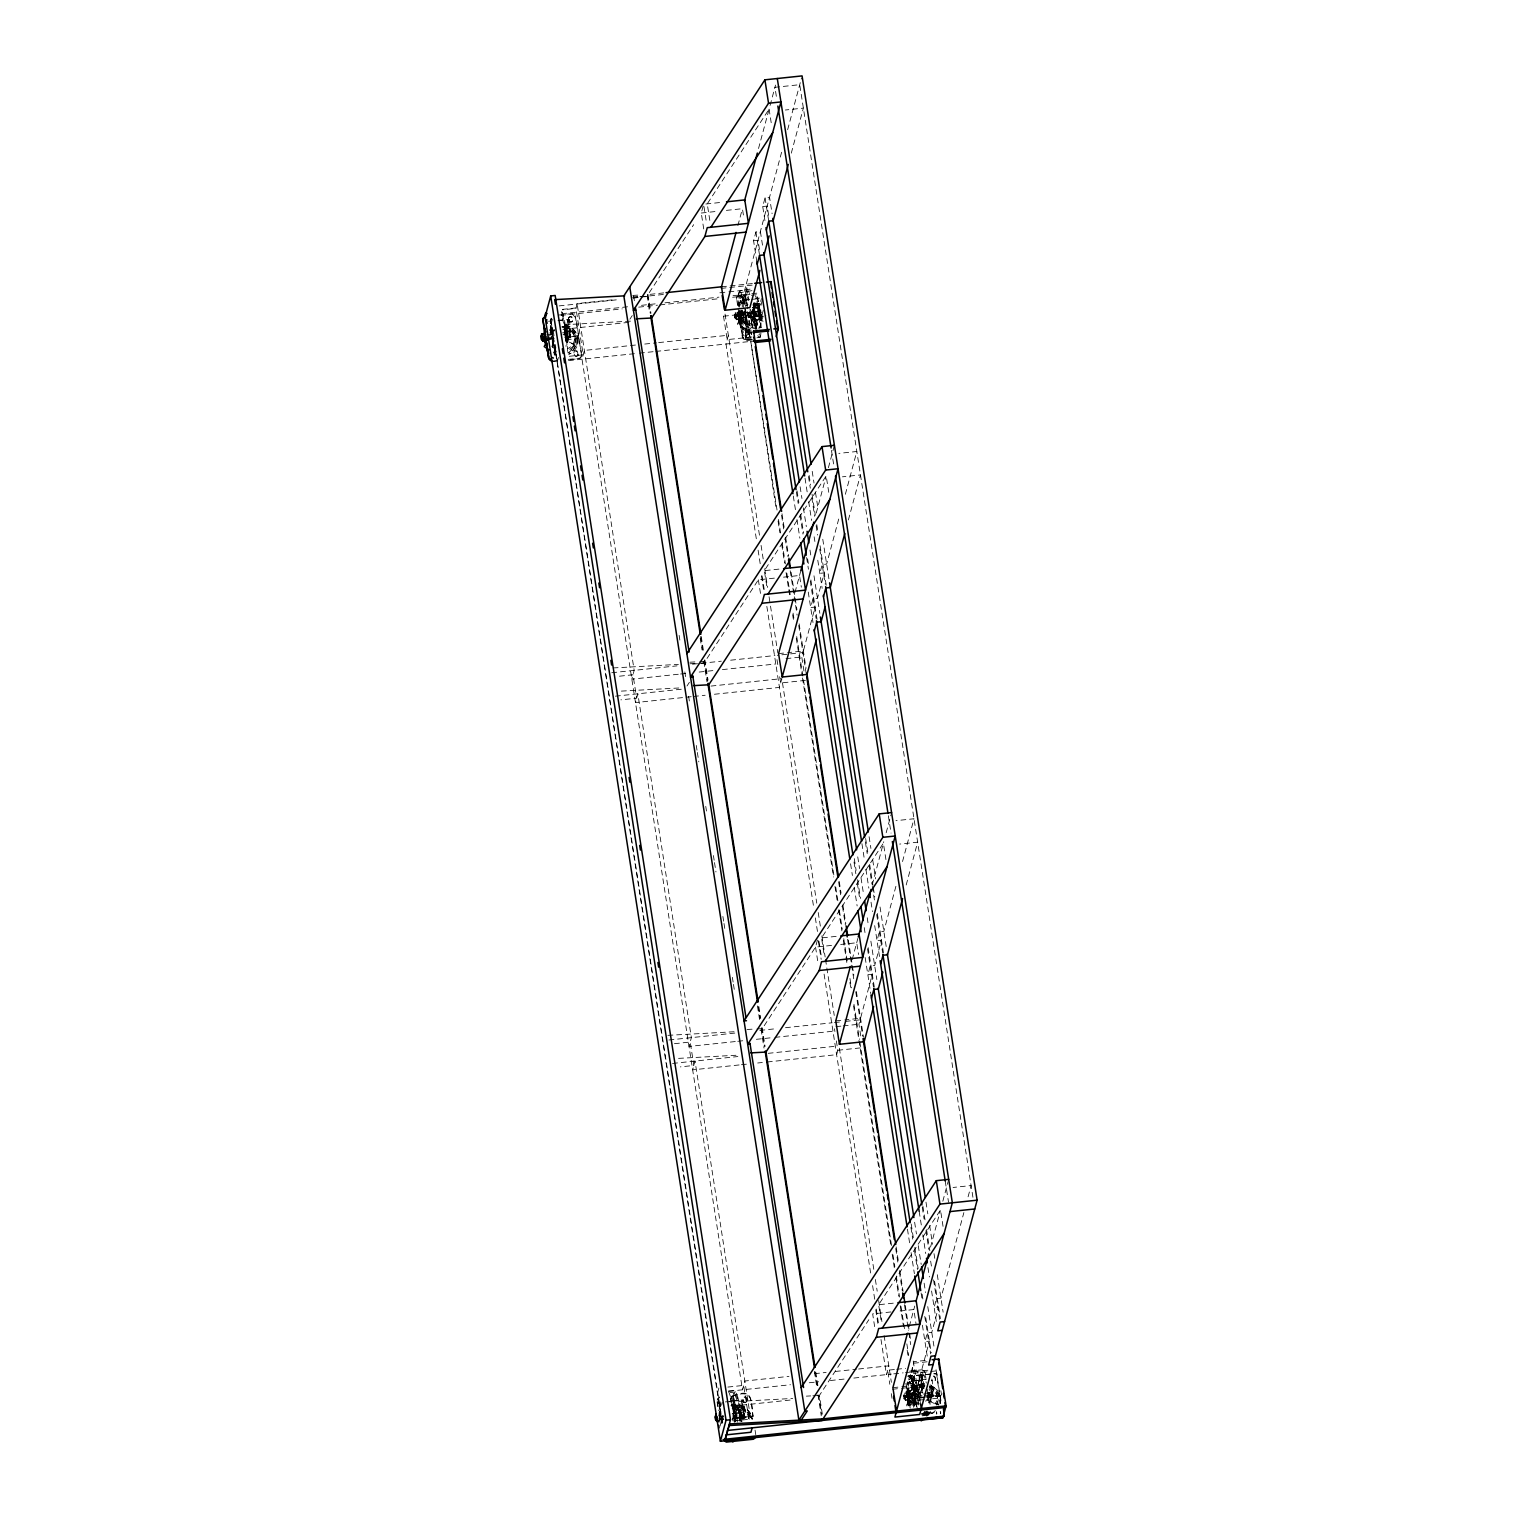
<?xml version="1.0" encoding="UTF-8"?>
<svg xmlns="http://www.w3.org/2000/svg" width="1518" height="1518" viewBox="0 0 1518 1518"><rect width="100%" height="100%" fill="white"/><g stroke="black" fill="none" stroke-linecap="round" stroke-linejoin="round"><path stroke-width="0.75" stroke-dasharray="5 3.75" d="M567.751 352.802A13.643 12.713 15 0 0 571.451 350.165L574.202 345.819L572.59 343.675L566.897 341.986L569.667 331.645L566.65 331.152L567.182 337.774L570.066 338.172L568.472 330.507M570.085 335.174L569.06 331.133A10.93 10.19 15 0 1 570.047 333.599L570.313 335.326A10.93 10.19 15 0 1 570.123 337.945L570.085 335.174L567.808 335.421L567.789 338.419L567.182 336.958M744.484 1417.527L743.744 1411.816L740.879 1411.588L741.41 1418.229L744.351 1418.381A10.93 10.19 15 0 0 744.541 1415.801L742.7 1410.962A13.643 12.713 15 0 0 733.592 1408.894L732.397 1400.697L743.403 1399.881L745.148 1410.962L742.795 1419.804M929.282 1393.543L929.832 1397.167L932.716 1397.566L931.122 1389.9M929.851 1396.351L930.439 1397.812L929.908 1391.19L932.185 1390.943L932.773 1397.338A10.93 10.19 15 0 0 932.963 1394.738L932.071 1390.602L929.301 1390.545M735.262 312.461L736.382 319.729L735.262 312.461L738.431 312.841L735.851 313.106L736.382 319.729L738.962 319.463L739 316.465M738.469 318.192L738.962 319.463L737.824 312.196L738.526 314.454M739.589 311.399L740.613 321.038L744.503 322.044L746.704 321.209L746.021 311.114M752.359 309.482L753.364 319.084L755.034 321.095C753.156 324.397 741.145 325.649 740.291 322.632L744.75 321.361L745.034 317.452M741.733 1416.218C748.26 1408.23 740.632 1424.396 740.879 1411.588L741.998 1418.856L741.847 1416.749M760.841 310.469L760.765 316.465L763.649 316.864M761.41 314.112L761.372 317.11L761.22 314.985M905.487 1397.452L905.449 1400.45L908.03 1400.184L908.068 1397.186L905.487 1397.452L904.918 1393.809L907.498 1393.543L904.33 1393.182M907.878 1398.059L908.03 1400.184L906.891 1392.917L907.65 1398.894L925.676 1397.015M916.075 1403.808L913.741 1395.251L914.367 1387.604A8.444 1.157 84 0 1 916.208 1392.082M564.222 335.592C564.715 317.926 563.88 338.704 567.561 337.015M566.973 336.18L567.239 333.41M734.94 314.795L735.566 318.287L735.205 317.395M735.3 317.812C736.382 320.791 735.869 312.31 734.541 314.207L735.091 318.325L734.902 315.175M735.699 318.097L735.642 316.503M738.014 313.467L760.613 311.114L738.203 313.486L738.811 317.338M737.995 313.884L737.995 314.852M738.678 317.774L738.792 316.826M760.404 311.532L760.29 312.499M719.304 1402.746A20.721 2.865 84 0 0 719.836 1415.592L719.968 1417.698M741.714 1417.186L741.847 1416.218M904.292 1396.18L905.449 1400.45L905.24 1399.046C902.868 1398.78 904.386 1390.886 904.785 1397.85M904.804 1394.644L905.164 1399.179L904.747 1398.23M907.745 1398.495L907.271 1394.378M739.095 311.266L740.613 321.038M758.317 309.236L758.639 315.08M719.722 1413.03L719.817 1417.015M722.075 1423.144L721.885 1415.744M735.281 1421.531L734.883 1414.169M908.162 1391.987L908.466 1397.831M737.369 312.082L737.482 315.251M738.716 311.93L738.83 315.099M741.543 321.019L740.746 311.304M720.367 1411.759L719.475 1416.863M721.79 1423.353L719.836 1412.385M740.044 1421.246L739.854 1413.846M924.652 1386.124L913.532 1387.794L915.449 1393.96L915.525 1402.537L909.548 1401.759L908.542 1390.981L907.897 1395.82M570.256 337.072L569.535 331.436M760.309 311.551L760.233 309.843M719.874 1415.516L720.576 1417.224M903.608 1394.909L904.083 1399.027L904.121 1394.738M930.154 1396.541L929.889 1392.803M932.925 1396.465L932.697 1392.993A10.93 10.19 15 0 0 931.729 1390.526L929.566 1401.38L936.758 1404.473M570.256 359.728L580.218 358.419L581.755 354.946M738.811 295.156L736.799 297.224L736.477 300.279M717.198 1400.184L719.437 1396.921M743.118 1414.359L743.289 1411.569A10.93 10.19 15 0 1 744.256 1414.055C744.522 1422.537 744.598 1414.415 740.841 1414.586M577.656 344.169L577.96 338.362M738.184 305.573A23.946 3.302 84 0 1 738.564 293.942L738.659 293.6M760.537 335.706L760.632 335.364A23.946 3.302 84 0 0 760.916 333.258M921.293 1414.738A16.508 15.389 15 0 0 924.139 1415.08L926.663 1414.985L926.834 1411.55M550.37 318.723L721.923 1422.081M552.078 327.926A8.444 1.157 84 0 0 551.717 328.211L551.072 335.858M551.717 328.211L551.565 328.723A8.444 1.157 84 0 0 551.622 335.649M554.791 355.478L555.664 352.745A18.33 2.524 84 0 0 555.986 349.064M558.055 320.734L567.827 319.824L564.924 335.478M568.491 319.103A1.992 1.86 15 0 1 570.161 317.034A1.992 1.86 15 0 1 572.419 318.685L572.647 320.165A1.992 1.86 15 0 1 570.977 322.233A1.992 1.86 15 0 1 568.719 320.583L568.662 317.888M557.239 361.815L558.415 357.432M558.188 320.241L569.174 319.425L566.176 333.239L567.979 341.569L575.758 344.984L572.666 351.227A15.275 14.25 15 0 1 568.529 354.168M565.626 334.947L565.55 332.916M566.84 334.396C568.719 339.311 573.178 331.55 567.125 332.954M612.058 299.881L577.087 303.581L575.967 308.382L562.457 309.824M567.979 341.569L570.939 330.507L569.231 319.634M574.202 345.819L574.905 343.182M575.891 345.819L576.498 343.542M577.96 355.022L577.751 352.897A1.992 1.86 15 0 0 575.493 351.246A1.992 1.86 15 0 0 573.804 353.296M581.394 356.711L579.515 358.21L568.111 359.405M663.708 292.898L647.37 294.625L649.571 313.031M701.847 210.831L703.612 204.247M737.881 225.594L742.131 209.731M758.526 148.517L769.474 107.721M770.081 105.444L775.527 85.065M736.799 297.224L738.659 295.725L750.063 294.511M738.564 293.942L740.31 290.488L750.879 289.046M756.837 261.817L753.573 240.736L755.926 231.95L760.385 231.476L762.928 247.889M764.92 220.603L762.719 206.543L765.072 197.757L769.55 197.283L772.093 213.677M736.135 314.928L734.655 316.958L738.071 317.015L738.033 315.44M739.19 305.232L740.594 300.45L749.854 299.141M740.518 305.175L741.809 300.583L749.342 299.653M751.581 334.681L744.655 290.166L745.831 285.782L748.013 299.805M781.599 152.255L746.249 284.208L748.81 300.602M787.633 129.732L801.485 78.101M738.716 314.643L738.678 316.826M751.6 333.96A15.275 14.25 15 0 1 746.685 331.968L737.691 324.435L740.48 313.771L744.503 312.879M744.199 301.835L743.991 299.691A1.992 1.86 15 0 0 741.733 298.04A1.992 1.86 15 0 0 740.044 300.109L740.291 301.589A1.992 1.86 15 0 0 742.549 303.239A1.992 1.86 15 0 0 744.218 301.171M737.691 324.435L742.264 311.228M751.922 332.48A13.643 12.713 15 0 1 747.539 330.696L739.494 325.175L741.676 315.858M739.38 324.435L744.56 311.038M791.295 153.147L803.364 108.12L785.337 110.017M741.391 310.089A16.508 15.389 15 0 0 738.905 320.336L739 320.943A16.508 15.389 15 0 0 749.456 333.22L749.683 334.833A1.992 1.86 15 0 1 748.013 336.901A1.992 1.86 15 0 1 745.755 335.25L745.547 333.106M742.473 310.127A19.924 2.751 84 0 0 743.554 320.374L744.067 323.619A19.924 2.751 84 0 0 748.374 334.169L748.716 332.954A19.924 2.751 84 0 0 748.222 313.144M748.374 334.169L749.247 331.436A18.33 2.524 84 0 0 748.791 313.22M751.315 310.848A8.444 1.157 84 0 0 751.846 316.56L752.074 317.945A8.444 1.157 84 0 0 753.896 322.404L754.029 321.892A8.444 1.157 84 0 0 753.63 312.063L753.421 310.697A8.444 1.157 84 0 0 753.194 309.444M753.896 322.404L754.256 312.404M758.431 309.862L761.429 298.61M762.226 300.602L759.702 310.203L762.131 320.336M760.499 314.643L760.385 311.949M763.193 321.209L760.499 320.678L763.269 310.336M761.562 320.241L762.738 315.82M760.632 335.364L759.968 337.527M794.996 592.399L800.46 572.001M816.248 513.046L825.963 476.785M828.392 467.715L834.407 445.305M803.952 671.032L801.77 656.971L802.946 652.569L777.292 655.283M838.714 519.042L826.646 564.089L822.187 564.563L819.834 573.349L824.293 572.874L817.481 598.282L813.022 598.756L810.669 607.542L815.128 607.067L803.364 650.994L787.595 652.664M845.355 494.28L856.816 451.491L838.809 453.389M848.391 519.953L860.459 474.925L842.452 476.823M816.134 944.898L817.898 938.314M717.71 1392.423L718.887 1388.021M717.426 1398.989L719.285 1397.471M719.209 1409.273L721.05 1402.442M719.342 1413.694L722.359 1402.442M719.228 1417.376L719.342 1416.408M720.974 1419.956L722.151 1415.535M720.006 1426.199L722.302 1417.622M721.98 1422.442L723.08 1418.305M730.575 1399.634L731.448 1396.902A19.924 2.751 84 0 1 735.775 1407.452L736.268 1410.677A19.924 2.751 84 0 1 737.35 1420.943M731.448 1396.902L731.126 1398.116A19.924 2.751 84 0 0 730.727 1404.795M732.966 1396.029C753.213 1387.338 750.841 1399.919 753.099 1416.047L732.321 1418.78M852.167 959.661L857.879 938.352M872.224 884.861L883.761 841.769M886.189 832.718L890.99 814.768M733.479 1408.913L732.397 1400.697M725.357 1401.911L742.036 1400.279L738.981 1412.12L740.272 1420.924M743.459 1400.07L740.348 1411.968L741.923 1421.645M836.361 1040.912L837.822 1050.266L836.646 1054.668L764.655 1062.258M742.245 1418.305L743.896 1412.101L742.074 1400.355M746.856 1401.266L746.647 1399.122A1.992 1.86 15 0 0 744.389 1397.471A1.992 1.86 15 0 0 742.7 1399.539L742.947 1401.038A1.992 1.86 15 0 0 745.186 1402.689A1.992 1.86 15 0 0 746.875 1400.621M860.763 1035.94L858.941 1024.233L860.118 1019.849L843.799 1021.557M895.905 886.322L883.837 931.35L879.377 931.824L877.024 940.61L881.484 940.135L874.672 965.543L870.212 966.017L867.86 974.803L872.319 974.328L860.535 1018.255L844.786 1019.925M902.527 861.541L914.007 818.752L895.981 820.669M906.189 884.975L917.65 842.186L899.624 844.084M909.282 1326.466L914.747 1306.049M930.534 1247.113L940.268 1210.852M942.83 1201.231L948.105 1181.554M906.853 1395.915L904.121 1396.162L904.728 1399.103M904.576 1397.053L904.576 1398.002L907.157 1396.769M905.107 1395.972L921.141 1394.283M907.783 1392.651L910.876 1381.304L925.316 1379.634M906.891 1405.972L909.548 1394.492L913.57 1393.581M906.758 1405.137L911.179 1392.272L914.462 1388.572A15.275 14.25 15 0 1 924.348 1385.801M908.561 1405.896L910.743 1396.579M908.447 1405.137L913.627 1391.74M914.367 1387.604L914.234 1388.116A8.444 1.157 84 0 0 914.633 1397.945L914.842 1399.311A8.444 1.157 84 0 0 916.663 1403.77L916.815 1403.258A8.444 1.157 84 0 0 916.417 1393.448M924.215 1386.389A19.924 2.751 84 0 0 919.889 1375.858L919.016 1378.572A18.33 2.524 84 0 0 919.87 1399.919M919.889 1375.858L919.566 1377.073A19.924 2.751 84 0 0 920.041 1396.864M920.344 1402.898L917.65 1385.061L929.414 1341.134L924.955 1341.608L927.327 1332.823L931.786 1332.349L938.579 1306.941L934.12 1307.396L936.473 1298.611L940.932 1298.156L963.873 1212.578M968.086 1196.81L971.103 1185.558L953.095 1187.455M921.407 1374.985L923.988 1390.052M923.665 1385.308L921.919 1385.839M921.919 1387.85L920.838 1379.653L921.806 1387.869M927.783 1396.237L928.788 1392.461L930.629 1400.962L938.428 1404.397M924.614 1411.474L924.31 1412.594A18.33 2.524 84 0 1 923.931 1413.182M940.686 1403.77L935.999 1369.388L941.103 1402.177M929.452 1392.67C929.054 1399.615 937.194 1391.323 929.775 1392.348M935.316 1410.62A15.275 14.25 15 0 1 926.17 1414.966L926.018 1412.29M926.132 1412.29L926.056 1414.985A15.275 14.25 15 0 1 920.667 1414.681M930.629 1400.962L933.589 1389.9L931.9 1379.027M928.295 1412.556L927.972 1413.77A19.924 2.751 84 0 1 925.392 1411.019M936.872 1405.213L937.574 1402.575M938.56 1405.213L939.168 1402.936A15.275 14.25 15 0 0 929.87 1386.446M739.171 314.966L741.448 309.862M719.817 1416.73L720.746 1413.96M908.238 1395.687C909.908 1388.363 917.27 1383.277 924.652 1383.676M551.091 330.032L551.641 328.476M555.512 353.296L555.114 354.263A19.924 2.751 84 0 0 555.436 344.586M752.738 307.471L758.032 307.718C760.746 311.551 762.586 321.797 754.522 320.583L755.395 331.322M566.024 337.3L565.569 332.575L566.119 340.336L566.195 333.505L564.43 329.026M760.48 314.321L760.992 315.82L738.564 318.211M739.778 1413.03L740.253 1417.755L739.209 1410.013L740.708 1416.749L739.911 1421.436M732.701 1415.345C746.173 1415.212 742.966 1410.753 732.131 1413.941L741.353 1413.068M741.524 1417.584L732.758 1418.552M922.868 1392.518L907.081 1394.188L907.688 1395.706M751.979 290.659L738.849 292.86L739.228 296.2L743.801 297.983L744.883 304.852M756.894 337.869L760.176 336.768L759.968 333.106M551.148 329.823C553.197 330.848 554.431 344.282 552.116 341.986M565.379 340.829L565.493 338.799M741.429 321.38L739.949 311.209M752.89 316.617L751.676 321.171L759.949 318.837L757.786 305.403A19.924 2.751 84 0 0 755.471 295.915M719.874 1412.214L721.031 1411.892M720.538 1411.379L720.462 1417.945M739.342 1410.013L733.232 1409.444L734.01 1420.848M908.314 1391.171L916.587 1388.837L915.373 1393.391M923.76 1387.983L921.559 1388.818L921.881 1396.769M927.517 1398.704L928.352 1400.393L927.498 1389.312M928.352 1400.393L928.864 1392.898M629.894 319.178L632.266 315.554M649.287 292.632L693.65 224.683M767.804 111.099L707.236 203.867L710.158 222.596M687.009 685.984L689.381 682.341M774.37 578.13L758.355 579.819L705.111 661.374L698.603 661.734M831.541 945.41L815.546 947.099L762.302 1028.635L755.774 1028.995M822.32 1414.169L819.416 1395.44L868.846 1319.711M744.636 335.952L747.976 334.795M565.872 340.62L564.203 326.712A19.924 2.751 84 0 0 561.869 317.224M740.082 1421.057L739.057 1410.355L733.175 1409.653L732.15 1408.249M550.009 330.696L551.812 329.159M739.114 322.651L737.995 318.571M908.181 1403.353L906.36 1393.277L909.491 1381.399L926.625 1379.046M745.585 305.763L747.976 304.435M564.449 328.324L565.512 326.731L561.983 326.731M925.392 1401.095L928.523 1400.013L928.295 1392.803M743.554 317.812L741.809 318.552A6.376 2.125 -8.8 0 0 738.962 320.64L762.169 318.192M731.221 1405.27C740.499 1402.594 751.448 1409.463 752.15 1419.273M909.737 1371.077L922.375 1369.748L925.164 1372.898M552.343 327.831C549.573 327.85 552.191 330.848 549.478 329.804M731.828 1406.712L736.268 1406.332A15.275 14.25 15 0 1 750.879 1419.026M733.536 1407.964L736.211 1407.85A13.643 12.713 15 0 1 749.266 1419.197M919.244 1385.858L921.824 1385.365M919.756 1387.319L924.652 1386.807M754.693 316.427C759.266 318.154 762.245 309.084 755.964 311.664M735.319 1418.191C739.892 1419.918 742.871 1410.848 736.591 1413.429M730.974 1405.744L735.983 1405.232A16.508 15.389 15 0 1 752.055 1418.666L752.207 1419.045M732.34 1406.408L736.477 1405.972A13.643 12.713 15 0 1 749.93 1419.804M732.758 1407.3L736.534 1406.92A12.391 11.556 15 0 1 748.735 1419.482M924.955 1385.858L921.198 1386.257A12.391 11.556 15 0 0 916.853 1406.01M926.663 1414.985L929.149 1414.548M911.388 1372.158L913.779 1371.779M919.908 1403.827L909.168 1404.586L909.358 1403.353L913.817 1402.063L914.102 1398.154M705.889 204L721.904 202.311M701.259 213.032L717.255 211.344M726.401 210.376L742.416 208.687L743.877 218.061M762.719 206.543L767.178 206.068L769.019 217.776M753.573 240.736L758.032 240.261L759.854 251.988M721.486 286.807L752.359 283.562M633.044 297.68L637.693 297.186M663.347 294.473L640.027 296.94L647.01 296.636M721.05 288.401L754.275 284.891M559.117 305.896L617.01 299.786M633.158 298.097L642.399 297.111M562.381 309.387L575.91 307.964L583.197 354.814L567.428 356.483M719.874 292.784L726.629 292.082M728.887 291.836L744.655 290.166M561.679 313.733L629.761 306.56M641.488 305.327L655.586 303.828M664.96 302.841L718.963 297.148M733.042 295.668L750.215 293.961M751.827 293.695L758.867 292.936M558.89 315.023L572.571 313.581L575.151 315.156L581.603 355.497M561.015 315.346L622.285 308.875M638.717 307.148L657.503 305.175M659.856 304.928L718.526 298.742M732.625 297.243L749.038 295.517M751.391 295.27L758.431 294.53M755.622 298.534L759.474 298.116M751.638 299.425L758.564 298.685M548.548 321.266L552.4 320.848M752.548 307.888L758.431 308.59M562.95 329.311L632.19 322.006M566.726 334.396L566.65 331.152L569.535 331.55M546.689 334.681L553.425 333.96M562.457 332.878L566.935 332.404L566.707 333.808M723.517 316.218L748.298 313.6M761.03 312.632L738.621 315.004L738.298 313.998M735.224 315.459L737.786 315.194M545.019 336.313L553.994 335.364M562.95 334.415L568.889 333.903M736.42 316.731L760.575 314.302L760.784 315.308M546.822 337.736L553.539 337.034M739.437 317.774L762.15 315.383M739.304 318.325L765.945 315.668M549.99 338.647L554.108 338.21M564.43 337.129L578.889 335.592L566.252 337.622M735.794 319.103L738.355 318.837M760.765 316.465L763.061 316.218M547.391 339.14L554.108 338.419M549.839 339.197L553.956 338.761M567.182 337.774L569.459 337.527M566.252 339.747L577.846 338.514C577.201 330.677 569.686 324.529 562.002 324.283M552.419 344.984L553.634 344.852M635.454 345.041L584.373 350.43L582.02 359.216L742.473 1389.805L744.826 1381.019L788.962 1376.371M644.752 344.055L656.364 342.84M658.679 342.594L728.355 335.231L726.002 344.017L756.628 540.769M751.941 337.015L727.179 339.634L723.156 313.865M750.309 339.292L744.826 339.615L742.264 335.82M752.454 339.615L744.674 340.184L742.435 337.641L736.572 298.42M552.173 361.094L559.004 360.373M552.021 361.645L558.852 360.923M568.51 360.639L637.048 353.409M639.401 353.163L653.48 351.664M655.833 351.417L752.074 341.265M765.281 570.559L781.296 568.87M783.516 577.163L799.512 575.493L801.352 587.2M778.582 653.613L785.337 652.892M611.754 672.74L677.028 665.852M692.512 664.22L721.335 661.184M730.651 660.197L774.958 655.529M619.496 676.193L633.006 674.77L636.649 698.185L620.9 699.855M786.001 658.641L801.77 656.971M678.28 674.258L631.83 679.153L634.182 670.368L577.087 303.581M680.595 674.011L687.559 673.29M699.172 672.057L713.118 670.595M722.397 669.609L775.812 663.973M615.397 696.174L682.303 689.115M710.993 686.079L780.935 678.698M805.413 680.387L780.631 683.005L779.531 675.984M691.221 696.705L635.473 702.587L637.845 693.802L691.373 1037.648L689.02 1046.433L735.452 1041.538M693.536 696.458L705.149 695.244M714.428 694.257L779.455 687.407L781.808 678.622L816.779 903.172M822.471 937.82L836.19 936.378M840.687 944.443L856.702 942.754L858.524 954.461M835.773 1020.874L842.528 1020.172M668.926 1040.001L736.553 1032.885M759.854 1030.418L776.191 1028.692M785.508 1027.705L832.149 1022.79M834.464 1022.544L842.111 1021.747M674.428 1043.701L690.197 1042.031L693.84 1065.465L680.33 1066.888M840.934 1026.13L834.16 1026.851L834.9 1031.538M843.173 1025.902L858.941 1024.233M737.786 1041.291L744.75 1040.551M756.362 1039.318L772.624 1037.61M774.939 1037.363L832.984 1031.234M672.569 1063.435L737.862 1056.547M768.165 1053.34L835.792 1046.225M837.822 1050.266L862.585 1047.667M739.114 1064.953L692.663 1069.848L695.016 1061.063L750.67 1418.514M741.429 1064.706L748.393 1063.966M757.691 1062.998L762.321 1062.505M879.586 1304.626L893.305 1303.165M890.952 1311.95L872.66 1313.886L874.842 1327.946M900.098 1311.002L913.817 1309.541L915.999 1323.601M925.259 1360.451L914.007 1361.646L910.8 1373.581L935.581 1370.982M814.502 1373.676L826.115 1372.443M835.393 1371.456L856.304 1369.255M858.619 1369.008L888.808 1365.839L886.455 1374.625L880.99 1339.483M913.589 1363.221L927.1 1361.798M727.881 1387.072L743.649 1385.403L748.754 1418.191M894.387 1369.521L887.632 1370.223L889.814 1384.283M896.645 1369.274L905.658 1368.325M728.963 1391.228L790.48 1384.739M809.246 1382.765L818.638 1381.778M830.365 1380.526L844.463 1379.046M853.856 1378.059L891.408 1374.094M893.76 1373.847L903.134 1372.86M905.487 1372.614L928.959 1370.128M907.878 1375.877L937.042 1373.695M907.726 1376.428L935.088 1373.543L937.669 1375.118M731.847 1396.275C753.326 1388.78 750.518 1399.16 752.947 1416.598M909.206 1377.566L911.863 1377.281L912.868 1378.686L914.31 1387.869L913.741 1389.425L908.257 1391.342L910.477 1404.605M892.888 1387.68L899.643 1386.959M901.882 1386.731L917.65 1385.061M732.947 1406.085L792.946 1399.748M892.451 1389.255L899.206 1388.534M901.464 1388.306L917.233 1386.636L916.056 1391.038L904.785 1392.215M732.606 1407.528L739.835 1407.3L735.091 1409.691L734.807 1413.619M923.399 1388.42L920.591 1387.205L919.168 1378.021L919.718 1376.465L923.039 1375.346L922.583 1372.367L916.189 1371.532M741.467 1412.233L743.896 1412.101M718.64 1415.231L719.987 1415.099M923.38 1394.055L931.559 1393.296M719.153 1416.199L723.725 1416.275M930.477 1394.814L932.754 1394.568M904.88 1398.647L904.007 1396.484M907.233 1397.376L929.642 1395.023M718.792 1418.438L723.289 1417.964M732.245 1417.015L741.22 1416.066L741.41 1417.072M742.036 1415.858L744.313 1415.63M921.255 1397.357L907.536 1398.913M923.494 1397.11L941.539 1395.004L940.837 1390.488M926.948 1397.072L941.388 1395.554M924.86 1397.452L910.876 1399.273A6.376 2.125 -8.8 0 0 908.03 1401.342L908.068 1401.645A16.508 15.389 15 0 0 908.789 1404.283M926.891 1397.243L938.655 1396.332A6.376 2.125 -8.8 0 1 940.515 1397.907L926.587 1399.387M732.454 1418.229L753.099 1416.047M904.861 1399.805L907.422 1399.539M929.832 1397.167L932.128 1396.939M719.38 1419.823L723.858 1419.349M732.359 1418.932L750.215 1417.395A6.376 2.125 -8.8 0 1 752.074 1418.969M924.272 1399.634L907.973 1401.038A16.508 15.389 15 0 1 919.415 1384.701L924.424 1384.169M747.444 1419.463L735.832 1420.677L733.763 1404.833L736.42 1418.514M924.917 1414.681L927.555 1414.396M758.867 308.401L760.499 320.678M565.132 329.558L566.897 341.986M759.854 319.008L758.772 315.972M746.458 321.835L744.484 311.228M751.353 340.07L745.509 340.203L743.099 337.11M728.469 1390.981L734.314 1390.868L736.723 1393.941M733.365 1409.235L734.712 1413.068M719.987 1412.044L721.05 1415.099M928.788 1399.729L927.84 1396.674M909.548 1401.759L908.618 1398.704M740.48 1420.772L738.659 1409.482L739.608 1421.284M632.778 295.403L639.306 295.042M632.949 296.978L637.617 296.712M639.951 296.598L646.953 296.219L648.015 294.568L650.937 313.315M633.006 297.395L637.674 297.13M564.335 324.738L632 321.057M689.893 662.209L696.42 661.848M613.063 667.939L678.394 664.391M690.064 663.764L704.048 663.005M621.374 691.107L682.037 687.825M747.065 1029.47L753.592 1029.109M667.92 1035.333L735.566 1031.671M678.565 1058.369L739.228 1055.086M806.362 1396.143L810.707 1395.915M812.889 1395.782L819.416 1395.44M729.684 1401.873L792.681 1398.457M753.535 303.657L755.85 304.207A13.643 12.713 15 0 1 760.48 305.156M924.917 1384.909L920.781 1385.346A13.643 12.713 15 0 0 914.329 1405.459M752.985 304.625L755.622 304.568A15.275 14.25 15 0 1 760.803 305.744M753.326 306.143L755.584 306.105A13.643 12.713 15 0 1 760.214 307.148M743.232 317.642L739.475 317.547M912.299 1398.344L908.542 1398.268M749.664 338.628L746.135 338.248L745.224 334.662L748.545 333.562L749.095 331.987L747.672 322.803L746.647 321.399L740.765 320.715L739.19 310.621M730.177 1392.442L733.687 1392.803L734.617 1396.408L731.278 1397.509L730.727 1399.065L731.809 1405.953M574.354 336.541L575.986 336.939A6.376 2.125 -8.8 0 1 577.865 338.514M755.584 302.974L761.049 304.093M572.419 314.15L575.929 318.116L581.546 354.206M735.035 313.79L735.433 314.909M741.239 1412.879L740.917 1414.264M930.117 1384.814L936.967 1389.653L940.591 1398.211A16.508 15.389 15 0 1 940.306 1403.581L940.629 1397.774M929.737 1386.959L933.589 1389.9M564.127 329.406L564.848 329.899A19.924 2.751 84 0 1 565.151 333.353M909.832 1401.418L915.715 1402.12L917.802 1410.412M721.107 1421.645L722.113 1422.954M929.035 1413.808L924.462 1412.044M754.161 311.854L754.446 307.945L758.905 306.655L759.095 305.422L753.194 305.63L757.254 332.081M740.784 322.746L739.361 318.438M929.566 1401.38L928.124 1397.072M909.851 1403.467L908.428 1399.141M553.064 342.726L554.013 344.377A8.444 1.157 84 0 1 552.173 339.918M744.37 295.877L745.262 297.319M746.116 321.645L747.008 323.106M552.514 342.954L553.406 344.415M921.255 1386.902L922.147 1388.363M913.438 1376.579L914.329 1378.04M732.833 1407.964L733.725 1409.406M561.66 311.778L562.514 313.486M753.289 308.04L754.085 311.304M734.769 314.264L735.129 315.991M753.763 304.34L755.888 305.156A12.391 11.556 15 0 1 760.101 306.029M570.939 330.507L567.087 327.546A15.275 14.25 15 0 0 561.907 326.389M745.148 1410.962L741.296 1408.002A15.275 14.25 15 0 0 733.479 1406.882M923.058 1385.934L922.185 1383.79L922.564 1388.666M760.708 311.645L760.916 312.651M738.374 317.679L738.165 316.674M929.851 1396.01L929.547 1395.023M577.903 338.059L577.922 338.818A16.508 15.389 15 0 1 569.136 354.225M928.542 1392.955L928.693 1396.712L927.991 1392.822M735.433 314.776L735.68 316.541M735.186 317.547L735.035 316.37M904.5 1395.478L904.652 1396.655M972.924 1197.266L799.72 84.685L774.939 87.304L776.761 99.031M831.466 450.353L834.008 466.747M888.353 815.735L891.047 833.078M945.24 1181.137L948.522 1202.218M769.095 109.125L771.637 125.52M828.752 492.306L826.19 475.912L764.351 570.654L767.273 589.401M885.943 859.586L883.381 843.173L821.523 937.915L824.445 956.663M943.039 1226.373L940.496 1209.979L878.637 1304.721L881.56 1323.449M812.206 471.339L814.028 483.047M815.489 492.42L818.05 508.815M822.775 539.251L829.34 581.413M869.093 836.722L870.915 848.429M872.736 860.137L875.658 878.884M880.042 906.986L886.246 946.815M925.98 1202.123L927.821 1213.831M929.642 1225.538L932.545 1244.286M934.006 1253.64L934.746 1258.327M937.289 1274.722L943.133 1312.197M809.132 475.438L810.593 484.811M812.035 494.166L815.318 515.247M816.779 524.621L817.879 531.642M820.062 545.702L826.266 585.512M865.658 838.486L868.201 854.881M869.662 864.254L872.945 885.336M873.305 887.669L874.766 897.043M877.328 913.438L883.514 953.247M922.906 1206.222L925.088 1220.263M926.549 1229.637L929.832 1250.718M934.576 1281.173L940.401 1318.649M765.072 197.757L768.734 221.173M808.487 476.481L810.308 488.189M811.769 497.562L814.673 516.31M816.134 525.683L817.595 535.038M819.777 549.099L825.261 584.221M865.374 841.883L867.195 853.59M869.017 865.298L871.939 884.045M872.3 886.379L874.842 902.774M876.683 914.481L882.66 952.906M922.261 1207.265L924.082 1218.973M925.904 1230.7L928.826 1249.428M930.648 1261.135L931.748 1268.175M933.57 1279.883L939.756 1319.692M805.033 478.246L807.215 492.306M808.677 501.661L811.599 520.408M814.141 536.803L814.881 541.49M817.785 560.218L822.168 588.339M861.92 843.629L864.482 860.042M865.924 869.397L868.846 888.144M871.028 902.185L872.489 911.559M874.691 925.619L879.567 957.004M919.168 1211.364L921.369 1225.424M922.83 1234.798L925.733 1253.526M927.934 1267.587L929.395 1276.961M931.578 1291.002L936.321 1321.457M800.119 486.785L801.959 498.511M803.401 507.866L806.324 526.613M809.967 550.028L811.067 557.049M813.99 575.796L819.815 613.272M857.746 856.873L859.567 868.581M861.029 877.954L863.59 894.349M867.233 917.764L868.315 924.785M870.877 941.179L876.854 979.603M914.633 1222.256L916.455 1233.963M918.276 1245.69L921.198 1264.418M924.12 1283.165L925.582 1292.52M927.764 1306.581L933.968 1346.39M940.553 1411.74L940.78 1413.22M797.045 490.883L798.866 502.61M800.688 514.317L803.61 533.046M807.614 558.814L808.354 563.501M810.897 579.895L817.101 619.724M854.292 858.619L856.114 870.345M857.575 879.7L860.497 898.447M868.163 947.63L874.349 987.459M911.198 1224.02L913.381 1238.081M914.842 1247.435L918.124 1268.517M922.128 1294.285L922.868 1298.972M925.771 1317.7L931.255 1352.842M940.629 1413.77L940.401 1412.29A1.992 1.86 15 0 0 940.192 1411.664M755.926 231.95L759.569 255.385M796.4 491.946L798.221 503.653M800.043 515.361L802.965 534.108M806.608 557.523L808.43 569.231M810.251 580.958L816.096 618.433M854.027 862.015L855.848 873.742M857.29 883.096L859.852 899.491M864.235 927.612L865.317 934.633M867.518 948.693L873.495 987.098M910.914 1227.417L912.735 1239.124M914.557 1250.832L917.479 1269.579M921.122 1292.994L922.204 1300.015M924.766 1316.429L930.61 1353.904M936.625 1412.138L936.853 1413.638M936.701 1414.188L936.473 1412.708A1.992 1.86 15 0 1 936.587 1411.74M793.307 496.044L795.508 510.105M796.969 519.479L799.872 538.207M808.259 592.077L813.003 622.532M850.573 863.78L852.395 875.488M854.217 887.195L857.139 905.942M865.165 957.479L870.782 993.55M907.46 1229.182L909.643 1243.223M911.104 1252.597L914.386 1273.678M922.413 1325.214L927.517 1358.003M931.426 1385.175L932.337 1391.057M926.967 1410.677L927.65 1415.137M753.877 302.651L757.691 327.186M753.725 303.202L757.577 328.267L759.436 327.945A12.391 11.556 15 0 0 761.429 327.243M781.998 513.748L784.18 527.79M785.641 537.163L788.563 555.892M791.106 572.305L796.95 609.781M799.132 623.822L806.058 668.337M839.245 881.484L841.067 893.191M842.888 904.899L845.811 923.627M848.372 940.021L852.015 963.456M852.376 965.79L853.837 975.163M856.38 991.558L863.457 1037.003M896.132 1246.866L898.333 1260.927M899.776 1270.281L903.058 1291.363M905.259 1305.423L907.802 1321.817M908.162 1324.17L909.263 1331.191M909.624 1333.525L910.724 1340.565M749.835 311.475L752.397 327.945M781.561 515.323L783.762 529.384M785.11 538.093L788.032 556.783M790.214 570.806L797.121 615.188M798.715 625.416L806.229 673.65M838.638 881.844L840.649 894.766M842.471 906.474L845.393 925.221M847.575 939.262L853.932 980.078M855.754 991.766L862.679 1036.244M895.715 1248.441L897.954 1262.881M899.358 1271.875L902.318 1290.907M904.462 1304.664L908.504 1330.622M908.846 1332.766L910.686 1344.644M913.229 1361.001L919.794 1403.049M912.413 1367.604L918.238 1405.08M747.141 311.361L747.349 312.727A8.444 1.157 84 0 1 747.748 322.556L747.596 323.068A8.444 1.157 84 0 1 745.774 318.609L745.566 317.224A8.444 1.157 84 0 1 745.034 311.513M777.026 510.048L750.765 341.417L776.229 509.289M778.487 519.422L780.669 533.482M782.131 542.837L785.413 563.918M786.874 573.292L789.056 587.352M789.417 589.686L790.517 596.726M793.079 613.12L794.161 620.141M796.722 636.535L834.274 877.784M835.735 887.157L837.936 901.218M839.378 910.572L842.3 929.32M843.761 938.693L847.765 964.442M849.966 978.503L851.427 987.876M853.97 1004.271L859.435 1039.413M859.814 1041.746L891.54 1245.519M893.001 1254.893L894.823 1266.6M896.284 1275.974L899.567 1297.055M901.009 1306.429L905.032 1332.178M906.853 1343.904L908.675 1355.612M916.606 1406.332L915.961 1402.177A25.559 3.529 84 0 1 914.766 1372.424L915.183 1370.868A25.559 3.529 84 0 1 920.724 1384.397L921.369 1388.534A25.559 3.529 84 0 1 921.938 1392.898M778.07 520.997L779.891 532.723M781.713 544.431L784.616 563.159M786.077 572.533L790.1 598.301M792.643 614.695L793.383 619.382M796.286 638.11L802.13 675.586M802.491 677.939L833.496 877.024M834.957 886.398L837.139 900.459M838.6 909.813L841.883 930.895M843.344 940.268L846.987 963.683M849.909 982.431L850.991 989.451M853.552 1005.846L890.743 1244.76M892.204 1254.134L894.387 1268.175M895.848 1277.549L898.77 1296.296M900.231 1305.651L903.514 1326.732M907.157 1350.166L908.257 1357.187M906.758 1387.205L909.567 1405.251M905.904 1383.24L909.358 1406.427M725.054 314.093L759.607 536.044M761.068 545.379L763.25 559.402M764.711 568.757L767.615 587.447M769.076 596.783L770.157 603.784M770.518 606.137L777.804 652.854M818.221 912.527L820.422 926.549M821.864 935.904L825.147 956.966M825.507 959.3L834.255 1015.447M839.359 1048.217L873.913 1270.168M875.374 1279.503L877.195 1291.192M878.637 1300.528L881.92 1321.552M884.102 1335.574L891.37 1382.31M776.988 659.59L778.089 666.611M891.275 1393.638L892.015 1398.325M758.089 550.142L760.632 566.537M762.093 575.91L764.655 592.305M766.837 606.365L813.876 908.504M815.337 917.878L817.538 931.938M818.98 941.293L821.542 957.687M824.084 974.101L870.763 1273.906M872.603 1285.613L874.785 1299.674M876.247 1309.028L878.789 1325.423M703.972 206.581L706.515 222.975M761.448 575.72L763.99 592.115M818.259 940.648L821.181 959.376M875.734 1309.787L878.296 1326.182M701.62 215.366L703.802 229.427M758.355 579.819L760.916 596.213M815.546 947.099L817.728 961.141M701.259 636.554L703.441 650.596M704.902 659.969L708.033 680.121M758.867 1006.624L760.689 1018.331M762.15 1027.705L765.072 1046.433M815.773 1372.006L817.955 1386.067M647.37 294.625L650.292 313.372M700.614 636.592L702.796 650.653M704.257 660.026L707.54 681.108M758.222 1006.681L760.063 1018.388M761.505 1027.762L764.427 1046.49M815.128 1372.063L817.31 1386.124M818.771 1395.497L821.693 1414.226M700.196 638.186L702.018 649.894M703.84 661.601L706.971 681.753M757.444 1005.922L759.626 1019.963M761.087 1029.337L764.009 1048.065M814.331 1371.304L816.513 1385.365M817.974 1394.719L821.257 1415.801M633.632 296.048L634.372 300.735M679.134 635.378L679.855 640.065M684.827 671.924L685.548 676.611M688.622 696.288L689.343 700.974M696.269 745.471L697.009 750.158M697.369 752.492L698.83 761.865M705.756 806.362L706.477 811.048M713.422 855.564L714.143 860.232M714.504 862.585L715.965 871.958M722.891 916.455L723.631 921.141M723.991 923.475L725.092 930.515M732.378 977.345L733.099 982.032M733.479 984.385L734.56 991.406M755.053 1430.146L755.774 1434.662M567.846 319.918L569.667 331.645M567.239 331.778L567.808 335.421M733.118 1395.478L737.293 1422.252M732.492 1418.324L732.701 1419.691A8.444 1.157 84 0 0 732.928 1420.962M553.937 329.444L554.184 331.057M720.689 1401.873L720.917 1403.353M550.673 319.653L722.454 1422.859M550.56 326.465L551.167 330.355A23.946 3.302 84 0 1 551.698 334.434M550.313 327.85L550.825 331.209A20.721 2.865 84 0 1 551.66 338.343M717.274 1401.475L718.678 1410.507M719.02 1412.765L719.722 1417.281M717.122 1402.044L717.824 1406.56M719.058 1414.605L719.627 1418.229M741.543 1414.396L741.695 1415.63M741.22 1416.066L741.069 1414.833M940.515 1397.907L940.496 1397.604A16.508 15.389 15 0 0 930.022 1385.327M929.395 1393.809L929.358 1392.67M907.1 1396.143L907.043 1395.023M930.401 1412.195A13.643 12.713 15 0 1 925.923 1413.448M921.976 1388.04A13.643 12.713 15 0 1 924.329 1387.983M928.959 1389.027A13.643 12.713 15 0 1 931.084 1390.09M931.502 1412.385A15.275 14.25 15 0 1 921.198 1413.486M910.876 1405.934A15.275 14.25 15 0 1 919.472 1385.839M928.542 1411.835A13.643 12.713 15 0 1 923.874 1412.328M912.318 1405.251A13.643 12.713 15 0 1 919.984 1387.3M929.282 1387.85A13.643 12.713 15 0 1 936.891 1404.7M925.714 1413.467A13.643 12.713 15 0 1 923.342 1413.524M913.57 1391.949A13.643 12.713 15 0 1 921.749 1388.059M929.547 1385.877A13.643 12.713 15 0 1 936.226 1404.966M929.168 1386.731A12.391 11.556 15 0 1 935.221 1404.074M934.215 1412.271A16.508 15.389 15 0 1 931.805 1413.619M933.513 1376.465A1.992 1.86 15 0 1 935.069 1378.078L935.316 1379.558A1.992 1.86 15 0 1 931.597 1380.602M933.665 1375.915A1.992 1.86 15 0 1 935.221 1377.528L935.467 1379.008A1.992 1.86 15 0 1 931.748 1380.052M913.058 1380.412A1.992 1.86 15 0 0 910.8 1378.742A1.992 1.86 15 0 0 909.111 1380.811L909.358 1382.31A1.992 1.86 15 0 0 911.616 1383.961A1.992 1.86 15 0 0 913.286 1381.892M923.039 1413.163A25.559 3.529 84 0 1 922.868 1416.028M919.32 1377.471A18.33 2.524 84 0 1 923.286 1387.167M923.324 1412.992A19.924 2.751 84 0 0 925.316 1414.036L925.638 1412.822A19.924 2.751 84 0 0 925.866 1411.076M920.743 1395.839A8.444 1.157 84 0 1 920.534 1387.452L920.667 1386.94A8.444 1.157 84 0 1 922.261 1390.146M926.91 1416.275A23.946 3.302 84 0 1 925.468 1411.588M922.204 1388.647A23.946 3.302 84 0 1 922.394 1373.088L922.773 1371.627A23.946 3.302 84 0 1 926.606 1377.566M929.111 1392.272A23.946 3.302 84 0 1 930.079 1404.435M930.136 1411.266A23.946 3.302 84 0 1 929.984 1413.96M922.337 1393.126A19.924 2.751 84 0 1 922.204 1376.788L922.546 1375.574A19.924 2.751 84 0 1 926.303 1383.145M927.802 1392.746A19.924 2.751 84 0 1 928.618 1402.86M926.17 1411.588A20.721 2.865 84 0 0 928.864 1414.453L929.206 1413.182A20.721 2.865 84 0 0 929.452 1411.36M922.735 1389.444A20.721 2.865 84 0 1 922.868 1375.991L923.21 1374.72A20.721 2.865 84 0 1 925.904 1377.585M928.693 1392.594A20.721 2.865 84 0 1 929.528 1403.106M914.557 1406.294A18.33 2.524 84 0 1 914.045 1403.562L913.57 1400.583A18.33 2.524 84 0 1 912.716 1379.236L913.02 1378.135A18.33 2.524 84 0 1 917.005 1387.832L917.46 1390.811A18.33 2.524 84 0 1 918.618 1403.239M913.684 1407.3A19.924 2.751 84 0 1 913.134 1404.321L912.622 1401.095A19.924 2.751 84 0 1 911.692 1377.889L912.014 1376.674A19.924 2.751 84 0 1 916.341 1387.224L916.853 1390.45A19.924 2.751 84 0 1 918.105 1403.979M908.751 1402.537A23.946 3.302 84 0 1 907.157 1382.67M910.421 1374.454A23.946 3.302 84 0 1 913.229 1385.858L914.197 1390.735A19.924 2.751 84 0 1 915.449 1404.264M913.836 1389.748A23.946 3.302 84 0 1 915.335 1405.991M909.965 1401.38A19.924 2.751 84 0 1 908.675 1382.177M908.808 1379.938A19.924 2.751 84 0 1 909.035 1378.173L909.358 1376.959A19.924 2.751 84 0 1 913.684 1387.509M910.193 1408.135A20.721 2.865 84 0 1 909.624 1405.042M909.092 1401.664A20.721 2.865 84 0 1 907.745 1381.703M908.903 1375.612A20.721 2.865 84 0 1 912.963 1387.243L913.494 1390.602A20.721 2.865 84 0 1 914.785 1404.662M722.17 1422.062A13.643 12.713 15 0 1 722.985 1415.516M723.118 1415.478A13.643 12.713 15 0 0 722.891 1419.899L722.454 1420.317A6.376 2.125 -8.8 0 0 720.993 1420.962M719.418 1419.387A16.508 15.389 15 0 1 720.689 1414.188M730.879 1398.514A18.33 2.524 84 0 1 734.864 1408.211M735.319 1411.19A18.33 2.524 84 0 1 736.306 1420.62M735.073 1422.024A23.946 3.302 84 0 1 733.953 1394.15L734.332 1392.689A23.946 3.302 84 0 1 739.532 1405.345L740.139 1409.235A23.946 3.302 84 0 1 741.429 1421.569M734.712 1421.038A19.924 2.751 84 0 1 733.782 1397.831L734.105 1396.617A19.924 2.751 84 0 1 738.431 1407.167L738.924 1410.393A19.924 2.751 84 0 1 740.006 1420.658M735.414 1421.171A20.721 2.865 84 0 1 734.446 1397.034L734.769 1395.782A20.721 2.865 84 0 1 739.266 1406.731L739.797 1410.108A20.721 2.865 84 0 1 740.917 1420.772M728.564 1391.797A25.559 3.529 84 0 1 732.283 1405.44L732.928 1409.596A25.559 3.529 84 0 1 734.314 1422.745M732.397 1407.736A8.444 1.157 84 0 1 734.048 1412.461L734.276 1413.827A8.444 1.157 84 0 1 734.826 1420.829M718.735 1403.714A23.946 3.302 84 0 1 719.209 1395.687M721.543 1422.423A19.924 2.751 84 0 1 721.088 1419.026M720.727 1415.573A19.924 2.751 84 0 1 720.234 1403.22M562.002 327.414A13.643 12.713 15 0 1 568.055 351.626M551.129 332.518A13.643 12.713 15 0 1 554.829 329.88M564.032 328.913A13.643 12.713 15 0 1 568.415 330.696M564.677 326.256A15.275 14.25 15 0 1 576.65 338.59A15.275 14.25 15 0 1 568.833 352.992M556.385 351.91A13.643 12.713 15 0 1 554.26 350.829M549.82 333.106A13.643 12.713 15 0 1 552.95 329.899M556.062 353.087A13.643 12.713 15 0 1 553.956 352.005M555.778 353.314A15.275 14.25 15 0 1 553.406 352.119M550.009 330.317A15.275 14.25 15 0 1 551.945 328.666M564.449 326.731A12.391 11.556 15 0 1 567.846 348.552M555.949 347.85A12.391 11.556 15 0 1 552.685 345.136M550.161 335.099A12.391 11.556 15 0 1 553.14 329.88M564.601 325.801A13.643 12.713 15 0 1 568.358 349.842M555.246 349.064A13.643 12.713 15 0 1 551.66 346.066M550.711 331A13.643 12.713 15 0 1 552.173 329.273M564.601 325.118A16.508 15.389 15 0 1 577.827 338.21M568.87 320.032A1.992 1.86 15 0 0 571.129 321.683A1.992 1.86 15 0 0 572.798 319.615L572.571 318.116A1.992 1.86 15 0 0 570.313 316.465A1.992 1.86 15 0 0 568.643 318.533M574.183 354.225A1.992 1.86 15 0 0 576.442 355.876A1.992 1.86 15 0 0 578.13 353.827L577.884 352.328A1.992 1.86 15 0 0 575.645 350.677A1.992 1.86 15 0 0 573.956 352.745L574.051 354.795A1.992 1.86 15 0 0 576.29 356.445A1.992 1.86 15 0 0 577.979 354.377M550.294 323.429A1.992 1.86 15 0 0 550.768 321.93L550.541 320.45A1.992 1.86 15 0 0 550.332 319.824M550.617 322.499A1.992 1.86 15 0 1 550.351 323.732M553.956 352.992A1.992 1.86 15 0 1 555.873 354.662M554.146 353.599A1.992 1.86 15 0 1 555.645 354.889M561.812 312.12A23.946 3.302 84 0 1 565.303 324.909L565.91 328.799A23.946 3.302 84 0 1 567.315 354.567M565.512 336.806A19.924 2.751 84 0 1 566.024 346.483M561.47 314.624A20.721 2.865 84 0 1 565.057 326.294L565.569 329.653A20.721 2.865 84 0 1 566.954 346.844M553.064 330.298A8.444 1.157 84 0 1 553.539 332.67L553.747 334.036A8.444 1.157 84 0 1 554.089 336.939M551.357 318.325A19.924 2.751 84 0 1 551.945 320.032M555.36 353.865A18.33 2.524 84 0 1 554.051 353.96M551.66 318.628A18.33 2.524 84 0 1 552.191 319.691M550.484 325.137A19.924 2.751 84 0 1 551.034 328.097L551.527 331.341A19.924 2.751 84 0 1 552.856 347.869M552.135 338.59A23.946 3.302 84 0 1 552.666 346.597M557.675 360.582A25.559 3.529 84 0 1 556.176 356.92M555.398 354.111A25.559 3.529 84 0 1 553.956 346.92L553.292 342.783A25.559 3.529 84 0 1 551.641 318.173M752.681 307.357A13.643 12.713 15 0 1 759.664 308.344M752.852 305.137A15.275 14.25 15 0 1 760.67 306.238M749.968 330.601A13.643 12.713 15 0 1 743.403 311.797M751.922 332.784A15.275 14.25 15 0 1 742.036 310.943M750.974 328.78A13.643 12.713 15 0 1 743.213 311.607M755.679 328.343A12.391 11.556 15 0 1 744.408 311.892M745.262 306.275A16.508 15.389 15 0 1 747.691 304.928M755.357 303.467A16.508 15.389 15 0 1 760.954 304.625M744.37 300.621A1.992 1.86 15 0 1 742.681 302.689A1.992 1.86 15 0 1 740.442 301.038L740.196 299.558A1.992 1.86 15 0 1 741.885 297.49A1.992 1.86 15 0 1 744.143 299.141M745.528 333.751A1.992 1.86 15 0 1 747.198 331.683A1.992 1.86 15 0 1 749.456 333.334M751.258 339.273A25.559 3.529 84 0 1 747.539 325.611L746.894 321.474A25.559 3.529 84 0 1 745.509 308.306M745.281 304.131A25.559 3.529 84 0 1 745.699 291.722L746.116 290.166A25.559 3.529 84 0 1 749.437 293.695M752.871 312.196A25.559 3.529 84 0 1 754.01 329.026M752.321 327.338A18.33 2.524 84 0 1 751.277 322.177L750.803 319.216A18.33 2.524 84 0 1 749.816 309.767M753.706 303.714A18.33 2.524 84 0 1 754.218 306.446M754.693 309.425A18.33 2.524 84 0 1 755.755 329.159M753.061 328.381A19.924 2.751 84 0 1 751.922 322.784L751.429 319.558A19.924 2.751 84 0 1 750.347 309.293M754.579 302.708A19.924 2.751 84 0 1 755.148 305.687L755.641 308.913A19.924 2.751 84 0 1 756.932 328.116M755.717 328.116A19.924 2.751 84 0 1 754.579 322.499L754.066 319.273A19.924 2.751 84 0 1 753.004 309.008M758.298 308.628A19.924 2.751 84 0 1 759.588 327.831M760.233 336.825A23.946 3.302 84 0 1 757.843 335.554M755.698 327.736A23.946 3.302 84 0 1 755.034 324.15L754.427 320.26A23.946 3.302 84 0 1 753.478 312.025M757.539 296.864A23.946 3.302 84 0 1 758.905 303.6L759.512 307.49A23.946 3.302 84 0 1 761.106 327.338M756.476 328.59A20.721 2.865 84 0 1 755.3 322.765L754.769 319.406A20.721 2.865 84 0 1 753.478 305.346M756.837 296.864A20.721 2.865 84 0 1 758.639 304.985L759.171 308.344A20.721 2.865 84 0 1 760.518 328.305M759.797 333.732A20.721 2.865 84 0 1 758.867 334.434M738.735 313.581A23.946 3.302 84 0 0 739.683 321.816L740.291 325.706A23.946 3.302 84 0 0 745.49 338.381L745.888 336.92A23.946 3.302 84 0 0 744.769 309.046M738.962 292.481A23.946 3.302 84 0 1 744.162 305.156M742.302 306.864A19.924 2.751 84 0 1 742.625 297.186L742.947 295.972A19.924 2.751 84 0 1 746.723 303.543M748.943 332.556A18.33 2.524 84 0 1 744.977 322.841L744.503 319.881A18.33 2.524 84 0 1 743.516 310.431M743.365 307.433A18.33 2.524 84 0 1 743.649 298.534L743.953 297.414A18.33 2.524 84 0 1 747.425 304.378M739.835 310.393A19.924 2.751 84 0 0 740.898 320.659L741.41 323.903A19.924 2.751 84 0 0 745.736 334.434L746.059 333.22A19.924 2.751 84 0 0 745.566 313.429M739.645 307.148A19.924 2.751 84 0 1 739.968 297.471L740.291 296.257A19.924 2.751 84 0 1 744.067 303.809M739.19 313.828A20.721 2.865 84 0 0 740.025 320.962L740.556 324.321A20.721 2.865 84 0 0 745.053 335.288L745.395 334.036A20.721 2.865 84 0 0 744.883 313.429M738.735 306.902A20.721 2.865 84 0 1 739.057 296.826L739.399 295.574A20.721 2.865 84 0 1 743.327 303.429M757.558 309.501L759.285 319.672L758.032 307.718L757.558 309.501M908.656 1392.101L908.978 1398.78L908.485 1397.243L908.428 1394.036L910.383 1402.29L909.13 1390.317L908.656 1392.101M758.943 311.683L759.626 315.991L758.943 311.683M913.438 1381.323L913.21 1379.843A1.992 1.86 15 0 0 910.952 1378.192A1.992 1.86 15 0 0 909.263 1380.26L909.51 1381.741A1.992 1.86 15 0 0 911.749 1383.391A1.992 1.86 15 0 0 913.438 1381.323M749.55 335.383L749.304 333.903A1.992 1.86 15 0 0 747.046 332.252A1.992 1.86 15 0 0 745.376 334.321L745.604 335.801A1.992 1.86 15 0 0 747.862 337.451A1.992 1.86 15 0 0 749.55 335.383M747.027 1400.051L746.799 1398.571A1.992 1.86 15 0 0 744.541 1396.921A1.992 1.86 15 0 0 742.852 1398.989L743.08 1400.469A1.992 1.86 15 0 0 745.338 1402.12A1.992 1.86 15 0 0 747.027 1400.051"/><path stroke-width="1.5" d="M543.71 334.662L545 328.837M541.641 336.768L541.66 333.789L544.829 334.15L541.66 333.789L541.509 339.652L541.357 336.104M542.837 338.059L542.799 341.038L545.36 340.772L545.398 337.774L542.837 338.059L542.268 334.415M715.851 1417.224L715.889 1414.226L716.42 1420.867L718.982 1420.582M542.097 338.818L542.002 339.842L541.452 337.679M542.116 339.406L542.078 338.343M716.06 1416.882L715.889 1414.226M716.06 1416.541C716.496 1426.37 717.084 1411.588 715.604 1417.565M716.363 1419.425C715.035 1422.575 714.788 1412.195 715.756 1417.755M545.455 333.182L545.759 331.588M541.357 335.725L542.514 339.785L541.85 336.085M542.837 320.298L543.197 318.533M944.044 1416.104L943.646 1408.533M944.196 1415.554L942.868 1417.812L720.386 1441.284L545.076 317.034L550.711 295.953L555.171 295.479L730.5 1419.728L724.845 1440.81M545.474 318.135L546.366 313.239M545.019 336.313L541.452 336.768L542.799 341.038L541.414 335.459M636.421 318.818L651.658 318.002L704.902 236.447L707.255 227.662L748.412 223.317L744.769 199.902L726.477 201.837M736.059 232.406L721.486 286.807L725.13 310.241L749.892 307.623L759.911 270.28M744.56 200.661L757.311 153.052M725.13 310.241L780.935 101.934L768.544 103.243L633.404 310.241L635.833 310.108M757.216 264.17L759.569 255.385L764.028 254.91L769.133 235.84M766.381 229.958L768.734 221.173L773.193 220.717L788.278 164.418M769.303 329.387L753.554 331.038L753.118 332.632L768.886 330.962M766.362 282.082L771.03 281.589L771.334 287.851M776.134 336.598L778.317 328.438L771.03 281.589M693.536 685.624L708.773 684.789L762.017 603.253L764.37 594.468L805.527 590.122L801.884 566.707L783.573 568.624M793.174 599.193L778.582 653.613L782.225 677.028L807.007 674.428L816.418 639.268M800.707 571.091L813.819 522.116M782.225 677.028L838.05 468.739L825.659 470.049L690.519 677.028L692.929 676.914M814.312 630.957L816.665 622.171L821.124 621.697L825.109 606.877M823.477 596.764L825.83 587.978L830.289 587.504L844.786 533.463M750.727 1052.885L765.945 1052.069L819.189 970.514L821.542 961.729L862.698 957.384L859.055 933.968L840.763 935.885M716.762 1416.692L715.794 1419.975L715.965 1416.275M720.386 1441.284L726.04 1420.203L550.711 295.953M850.346 966.473L835.773 1020.874L839.416 1044.289L864.197 1041.69L873.609 1006.548M858.239 936.986L871.009 889.377M755.281 1437.603L724.579 1440.848L729.741 1423.922L823.06 1418.856M839.416 1044.289L895.222 836.001L882.85 837.31L747.691 1044.308L750.12 1044.175M733.915 1440.127L733.706 1440.905A25.559 3.529 84 0 1 731.885 1441.018M752.131 1427.869L750.955 1432.252L726.173 1434.871M871.503 998.218L873.856 989.432L878.315 988.977L882.85 972.032M880.668 964.025L883.021 955.239L887.48 954.765L902.565 898.485M728.678 1425.554L821.997 1420.487L822.414 1418.913L946.075 1405.877L938.788 1359.027L932.033 1359.73M821.997 1420.487L876.303 1337.301L878.656 1328.516L919.813 1324.189L916.17 1300.755L897.878 1302.691M907.46 1333.259L892.888 1387.68L896.531 1411.095L952.336 1202.787L777.292 78.519M915.961 1301.533L928.712 1253.925M896.094 1412.67L894.918 1417.072L919.699 1414.453L920.876 1410.07M948.693 1179.372L936.302 1180.681L939.946 1204.097L798.885 1420.165L623.841 295.896L764.901 79.828L802.073 75.9L977.118 1200.188L921.293 1408.476L920.572 1403.789M938.352 1360.602L938.788 1359.027M946.075 1405.877L942.868 1417.812L912.868 1420.355M718.678 1425.364L719.058 1427.831M543.046 319.084L543.672 317.528M755.755 1436.597L753.592 1439.216L726.23 1442.1L723.08 1439.406M710.879 227.283L772.738 132.54M686.876 653.613L822.016 446.615L834.407 445.305M767.994 594.069L829.853 499.346M891.578 812.585L879.188 813.876L744.048 1020.874L746.476 1020.741M825.185 961.349L887.024 866.607M801.162 1387.68L936.302 1180.681M801.295 1420.032L807.234 1410.962L804.806 1411.095L629.761 286.807M882.281 1328.136L944.139 1233.394M543.52 318.078L545.209 316.465M943.722 1416.56L913.893 1420.336M923.57 1418.932L925.961 1418.571M704.902 236.447L746.059 232.102M666.041 292.651L722.037 286.75M754.693 283.316L761.694 282.576M549.99 338.647L545.702 339.634L549.839 339.197M773.819 328.913L778.317 328.438M753.023 341.171L771.03 339.273M754.844 342.518L770.613 340.848M762.017 603.253L803.174 598.908M819.189 970.514L860.345 966.169M939.946 1204.097L977.118 1200.188M949.983 1211.592L974.765 1208.973M944.594 1321.571L940.135 1322.045L937.782 1330.831L942.242 1330.356M876.303 1337.301L917.46 1332.975M935.43 1355.764L930.97 1356.238L928.618 1365.024L933.077 1364.549M726.04 1420.203L730.5 1419.728M727.35 1430.468L945.657 1407.452L944.917 1402.765M724.997 1439.254L943.304 1416.237M732.72 1440.24L735.129 1439.994M624.676 295.839L554.696 299.634L555.417 304.321M552.173 361.094L549.004 358.4M552.021 361.645L548.852 358.95L543.046 321.038M546.442 347.205L547.391 347.888M548.947 349.918L544.222 346.578L545.55 343.922L544.677 341.436M716.534 1420.032L717.027 1421.493M547.315 347.375A16.508 15.389 15 0 1 545.398 342.252L545.304 341.645A16.508 15.389 15 0 1 545.588 336.275M718.64 1420.336L718.906 1421.892M777.861 106.032L831.105 448M835.469 476.121L887.992 813.401M892.356 841.503L945.24 1181.137M764.901 79.828L768.544 103.243M822.016 446.615L825.659 470.049M879.188 813.876L882.85 837.31M772.814 218.364L811.105 464.299M829.568 582.817L868.372 832.035M887.328 953.835L925.259 1197.436M768.734 221.173L807.747 471.794M825.621 586.574L864.634 837.196M882.869 954.31L921.9 1204.931M766.002 227.624L804.673 475.912M823.268 595.36L861.56 841.295M869.586 892.831L870.307 897.517M880.155 960.742L919.168 1211.364M926.473 1258.213L927.194 1262.9M772.055 292.538L772.795 297.224M773.516 301.911L774.256 306.598M774.977 311.266L775.717 315.953M776.438 320.64L777.899 330.013M938.731 1362.955L939.813 1369.976M940.553 1374.663L942.735 1388.704M943.456 1393.391L944.196 1398.078M763.668 252.557L799.398 482.098M807.064 531.3L808.885 543.008M820.403 617.029L856.645 849.833M864.672 901.369L866.133 910.743M878.163 988.028L913.912 1217.569M921.559 1266.771L923.399 1278.479M943.494 1409.083L944.272 1414.909M759.569 255.385L796.039 489.612M803.686 538.795L806.248 555.19M816.456 620.767L852.926 854.995M860.953 906.531L863.135 920.572M873.704 988.503L910.174 1222.73M917.84 1271.913L920.762 1290.661M756.837 261.817L792.946 493.711M800.612 542.894L803.895 563.975M814.103 629.553L849.833 859.093M857.86 910.629L861.142 931.71M870.99 994.954L907.1 1226.829M914.747 1276.012L917.669 1294.759M753.554 331.038L781.618 511.395M788.924 558.245L790.385 567.618M806.798 673.005L838.524 876.797M846.171 925.98L847.632 935.354M863.685 1038.407L895.772 1244.532M903.438 1293.715L904.88 1303.089M753.839 337.186L754.579 341.986M755.281 346.521L762.245 391.189M762.928 395.591L765.148 409.917M765.831 414.281L766.609 419.291M767.292 423.617L772.814 459.1M773.478 463.332L780.48 508.302M788.506 559.819L789.588 566.859M806.722 676.933L809.284 693.328M809.872 697.047L819.853 761.258M820.422 764.882L827.519 810.441M828.069 814.009L837.898 877.157M846.114 929.908L847.215 936.929M863.04 1038.578L869.947 1082.979M870.554 1086.831L874.558 1112.599M875.051 1115.692L877.594 1132.049M878.201 1136.014L886.683 1190.454M887.328 1194.571L888.144 1199.789M888.789 1203.945L894.33 1239.523M902.641 1292.957L903.419 1297.928M722.151 295.403L724.333 309.425M893.552 1396.313L894.292 1401M895.013 1405.668L895.734 1410.336M651.298 315.649L700.899 634.201M708.545 683.385L758.146 1001.937M765.812 1051.12L815.033 1367.339M650.653 315.706L700.253 634.258M707.9 683.442L757.501 1001.994M765.167 1051.177L814.388 1367.376M635.454 307.774L689.077 652.076M692.72 675.491L745.964 1017.477M749.968 1043.227L803.572 1387.547M562.343 348.817L563.083 353.504M563.804 358.191L564.544 362.878M572.931 416.748L573.652 421.435M574.373 426.122L575.113 430.808M580.578 465.931L581.318 470.618M582.039 475.305L582.76 479.992M592.608 543.235L593.348 547.922M598.813 583.045L599.553 587.732M610.843 660.349L611.583 665.036M629.078 777.463L629.818 782.149M639.666 845.393L640.387 850.061M657.901 962.488L658.622 967.175M548.51 357.679L542.989 319.729M544.241 333.505L544.45 334.909M545.152 339.368L545.36 340.772M715.661 1418.135L715.566 1417.527M922.147 1419.842A25.559 3.529 84 0 1 920.325 1419.975M725.054 1440.943A23.946 3.302 84 0 1 724.409 1440.259M546.954 344.225A15.275 14.25 15 0 1 546.347 341.778M545.379 341.948A6.376 2.125 -8.8 0 1 547.201 340.298M546.878 319.615A1.992 1.86 15 0 0 546.613 320.867L546.841 322.347A1.992 1.86 15 0 0 547.258 323.258M553.406 358.058A1.992 1.86 15 0 1 552.571 357.451M550.199 359.804A23.946 3.302 84 0 1 549.497 358.438M548.795 356.388A23.946 3.302 84 0 1 546.708 347.015M544.696 317.357A23.946 3.302 84 0 1 544.981 315.251L545.36 313.79A23.946 3.302 84 0 1 547.068 313.676M548.776 353.751A20.721 2.865 84 0 1 547.543 348.723M545.323 331.607A20.721 2.865 84 0 1 545.133 328.211"/></g></svg>
